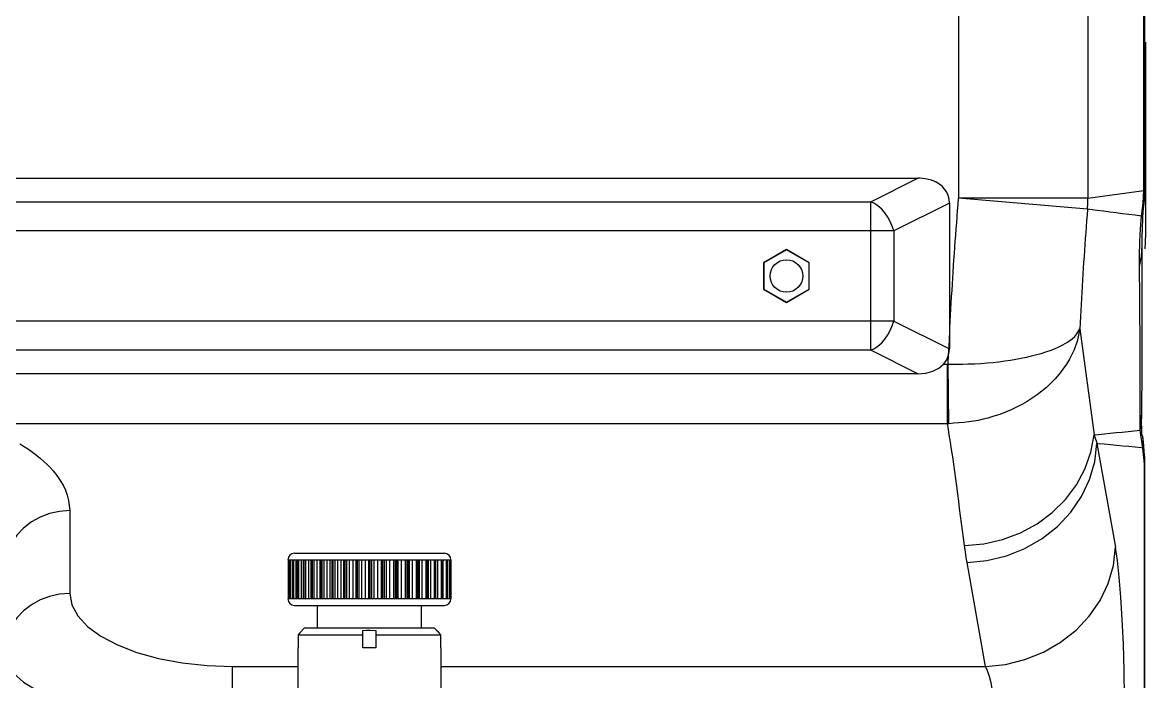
# Model space of a CAD drawing. Units: millimetres at full size. Extents: x -2744 to 2564, y -1956 to 1957.
# Drawn here: x 671.2 to 843.5, y -1492.4 to -1391.4 of the extents above; entities that cross this region are included whole.
import ezdxf

# ---------------------------------------------------------------- set-up
doc = ezdxf.new("R2010")
doc.units = ezdxf.units.MM
doc.header["$LTSCALE"] = 7
doc.layers.add('0-1_LY_1', color=7, linetype='Continuous')

msp = doc.modelspace()

# ---------------------------------------------------------------- linework, layer by layer
at = {"layer": '0-1_LY_1'}
for p, q in [((814.813, -1203.758), (814.813, -1418.336)), ((834.663, -1388.353), (834.663, -1418.336)), ((843.258, -1416.988), (843.258, -1388.353)), ((843.407, -1416.988), (843.407, -1388.353)), ((843.514, -1394.429), (843.514, -1424.411)), ((537.407, -1415.263), (808.572, -1415.263)), ((801.336, -1418.881), (808.572, -1415.263)), ((834.598, -1419.999), (814.813, -1418.336)), ((834.663, -1418.336), (814.813, -1418.336)), ((834.663, -1418.336), (843.259, -1417.145)), ((843.259, -1417.145), (843.258, -1416.988)), ((843.258, -1416.988), (843.407, -1416.988)), ((843.408, -1417.106), (843.408, -1416.941)), ((537.407, -1418.881), (801.336, -1418.881)), ((801.336, -1441.645), (801.336, -1418.881)), ((813.407, -1419.085), (804.872, -1423.353)), ((813.407, -1419.085), (813.407, -1441.44)), ((804.872, -1423.353), (537.407, -1423.353)), ((788.407, -1426.263), (784.943, -1428.263)), ((791.872, -1428.263), (788.407, -1426.263)), ((784.943, -1428.263), (784.943, -1432.263)), ((791.872, -1432.263), (791.872, -1428.263)), ((784.943, -1432.263), (788.407, -1434.263)), ((788.407, -1434.263), (791.872, -1432.263)), ((804.872, -1437.173), (813.407, -1441.44)), ((833.43, -1438.349), (835.622, -1454.609)), ((801.336, -1441.645), (537.407, -1441.645)), ((808.572, -1445.263), (801.336, -1441.645)), ((812.529, -1443.781), (813.108, -1443.781)), ((813.108, -1452.91), (813.108, -1443.781)), ((813.108, -1443.781), (813.23, -1443.781)), ((813.351, -1452.905), (813.23, -1443.781)), ((808.572, -1445.263), (537.407, -1445.263)), ((813.351, -1452.905), (813.108, -1452.91)), ((843.343, -1459.07), (843.118, -1456.637)), ((843.343, -1502.173), (843.343, -1459.07)), ((843.343, -1459.07), (843.407, -1459.07)), ((843.407, -1502.173), (843.407, -1459.07)), ((678.407, -1466.237), (678.407, -1478.932)), ((712.907, -1472.763), (735.907, -1472.763)), ((711.907, -1473.763), (736.907, -1473.763)), ((711.912, -1473.763), (711.912, -1479.763)), ((712.028, -1473.763), (712.028, -1479.763)), ((712.075, -1473.763), (712.075, -1479.763)), ((712.076, -1473.763), (712.076, -1479.763)), ((712.231, -1473.763), (712.231, -1479.763)), ((712.534, -1473.763), (712.534, -1479.763)), ((712.543, -1473.763), (712.543, -1479.763)), ((712.734, -1473.763), (712.734, -1479.763)), ((713.127, -1473.763), (713.127, -1479.763)), ((713.272, -1473.763), (713.272, -1479.763)), ((713.303, -1473.763), (713.303, -1479.763)), ((713.525, -1473.763), (713.525, -1479.763)), ((713.95, -1473.763), (713.95, -1479.763)), ((714.259, -1473.763), (714.259, -1479.763)), ((714.273, -1473.763), (714.273, -1479.763)), ((714.336, -1473.763), (714.336, -1479.763)), ((714.583, -1473.763), (714.583, -1479.763)), ((715.031, -1473.763), (715.031, -1479.763)), ((715.407, -1473.763), (715.407, -1479.763)), ((715.519, -1473.763), (715.519, -1479.763)), ((715.617, -1473.763), (715.617, -1479.763)), ((715.884, -1473.763), (715.884, -1479.763)), ((716.342, -1473.763), (716.342, -1479.763)), ((716.776, -1473.763), (716.776, -1479.763)), ((716.983, -1473.763), (716.983, -1479.763)), ((717.115, -1473.763), (717.115, -1479.763)), ((717.394, -1473.763), (717.394, -1479.763)), ((717.853, -1473.763), (717.853, -1479.763)), ((718.333, -1473.763), (718.333, -1479.763)), ((718.63, -1473.763), (718.63, -1479.763)), ((718.792, -1473.763), (718.792, -1479.763)), ((719.077, -1473.763), (719.077, -1479.763)), ((719.524, -1473.763), (719.524, -1479.763)), ((720.04, -1473.763), (720.04, -1479.763)), ((720.42, -1473.763), (720.42, -1479.763)), ((720.608, -1473.763), (720.608, -1479.763)), ((720.891, -1473.763), (720.891, -1479.763)), ((721.316, -1473.763), (721.316, -1479.763)), ((721.854, -1473.763), (721.854, -1479.763)), ((722.307, -1473.763), (722.307, -1479.763)), ((722.517, -1473.763), (722.517, -1479.763)), ((722.792, -1473.763), (722.792, -1479.763)), ((723.184, -1473.763), (723.184, -1479.763)), ((723.731, -1473.763), (723.731, -1479.763)), ((724.247, -1473.763), (724.247, -1479.763)), ((724.472, -1473.763), (724.472, -1479.763)), ((724.733, -1473.763), (724.733, -1479.763)), ((725.082, -1473.763), (725.082, -1479.763)), ((725.625, -1473.763), (725.625, -1479.763)), ((726.19, -1473.763), (726.19, -1479.763)), ((726.426, -1473.763), (726.426, -1479.763)), ((726.665, -1473.763), (726.665, -1479.763)), ((726.964, -1473.763), (726.964, -1479.763)), ((727.489, -1473.763), (727.489, -1479.763)), ((728.09, -1473.763), (728.09, -1479.763)), ((728.331, -1473.763), (728.331, -1479.763)), ((728.542, -1473.763), (728.542, -1479.763)), ((728.782, -1473.763), (728.782, -1479.763)), ((729.276, -1473.763), (729.276, -1479.763)), ((729.898, -1473.763), (729.898, -1479.763)), ((730.138, -1473.763), (730.138, -1479.763)), ((730.318, -1473.763), (730.318, -1479.763)), ((730.493, -1473.763), (730.493, -1479.763)), ((730.944, -1473.763), (730.944, -1479.763)), ((731.572, -1473.763), (731.572, -1479.763)), ((731.805, -1473.763), (731.805, -1479.763)), ((731.947, -1473.763), (731.947, -1479.763)), ((732.054, -1473.763), (732.054, -1479.763)), ((732.451, -1473.763), (732.451, -1479.763)), ((733.069, -1473.763), (733.069, -1479.763)), ((733.289, -1473.763), (733.289, -1479.763)), ((733.391, -1473.763), (733.391, -1479.763)), ((733.427, -1473.763), (733.427, -1479.763)), ((733.76, -1473.763), (733.76, -1479.763)), ((734.353, -1473.763), (734.353, -1479.763)), ((734.555, -1473.763), (734.555, -1479.763)), ((734.616, -1479.763), (734.616, -1473.763)), ((734.839, -1473.763), (734.839, -1479.763)), ((735.392, -1473.763), (735.392, -1479.763)), ((735.571, -1473.763), (735.571, -1479.763)), ((735.6, -1479.763), (735.6, -1473.763)), ((735.661, -1473.763), (735.661, -1479.763)), ((736.161, -1473.763), (736.161, -1479.763)), ((736.312, -1473.763), (736.312, -1479.763)), ((736.32, -1479.763), (736.32, -1473.763)), ((736.64, -1473.763), (736.64, -1479.763)), ((736.76, -1473.763), (736.76, -1479.763)), ((736.76, -1479.763), (736.76, -1473.763)), ((736.818, -1473.763), (736.818, -1479.763)), ((736.903, -1473.763), (736.903, -1479.763)), ((818.973, -1490.116), (816.12, -1474.212)), ((736.907, -1479.763), (711.907, -1479.763)), ((712.907, -1480.763), (735.907, -1480.763)), ((716.407, -1480.763), (716.407, -1484.263)), ((732.407, -1484.263), (732.407, -1480.763)), ((713.453, -1485.263), (713.453, -1487.263)), ((713.453, -1485.263), (723.407, -1485.263)), ((714.407, -1484.263), (714.105, -1484.566)), ((734.407, -1484.263), (714.407, -1484.263)), ((723.407, -1487.263), (723.407, -1485.263)), ((725.407, -1485.263), (725.407, -1487.263)), ((725.407, -1485.263), (735.362, -1485.263)), ((734.707, -1484.563), (734.407, -1484.263)), ((734.707, -1484.611), (734.707, -1484.563)), ((735.362, -1487.263), (735.362, -1485.263)), ((713.407, -1487.263), (713.407, -1496.763)), ((713.453, -1487.263), (713.407, -1487.263)), ((725.407, -1487.263), (723.407, -1487.263)), ((735.407, -1487.263), (735.362, -1487.263)), ((735.407, -1496.763), (735.407, -1487.263)), ((703.407, -1490.116), (713.407, -1490.116)), ((703.407, -1494.792), (703.407, -1490.116)), ((735.407, -1490.116), (818.973, -1490.116))]:
    msp.add_line(p, q, dxfattribs=at)
for points in [[(813.407, -1419.085), (813.361, -1418.491), (813.223, -1417.928), (812.995, -1417.404), (812.68, -1416.924), (812.282, -1416.496), (811.806, -1416.124), (811.258, -1415.815), (810.647, -1415.571), (809.979, -1415.397), (809.263, -1415.294), (808.921, -1415.271), (808.572, -1415.263)], [(813.23, -1443.781), (813.296, -1442.349), (813.326, -1441.72), (813.406, -1440.095), (813.431, -1439.592), (813.456, -1439.088), (813.504, -1438.144), (813.553, -1437.2), (813.602, -1436.256), (813.653, -1435.312), (813.705, -1434.368), (813.758, -1433.424), (813.813, -1432.48), (813.869, -1431.537), (813.927, -1430.593), (813.987, -1429.65), (814.049, -1428.707), (814.114, -1427.763), (814.18, -1426.82), (814.248, -1425.877), (814.317, -1424.935), (814.387, -1423.992), (814.458, -1423.049), (814.529, -1422.106), (814.601, -1421.164), (814.672, -1420.221), (814.743, -1419.278), (814.813, -1418.336)], [(834.598, -1419.999), (834.648, -1419.168), (834.663, -1418.336)], [(842.881, -1421.069), (843.166, -1419.117), (843.259, -1417.145)], [(843.259, -1417.145), (843.37, -1417.126), (843.408, -1417.106)], [(804.872, -1423.353), (804.646, -1422.62), (804.339, -1421.905), (803.959, -1421.225), (803.516, -1420.597), (803.019, -1420.036), (802.481, -1419.555), (801.916, -1419.167), (801.336, -1418.881)], [(834.598, -1419.999), (834.534, -1420.907), (834.469, -1421.815), (834.403, -1422.722), (834.337, -1423.63), (834.271, -1424.537), (834.205, -1425.445), (834.141, -1426.353), (834.077, -1427.26), (834.015, -1428.168), (833.955, -1429.076), (833.897, -1429.984), (833.841, -1430.913), (833.786, -1431.842), (833.734, -1432.772), (833.682, -1433.701), (833.632, -1434.631), (833.582, -1435.56), (833.532, -1436.49), (833.481, -1437.419), (833.43, -1438.349)], [(842.881, -1421.069), (841.924, -1420.952), (840.968, -1420.835), (839.99, -1420.713), (839.014, -1420.588), (838.037, -1420.462), (837.061, -1420.333), (836.085, -1420.202), (835.342, -1420.101), (834.598, -1419.999)], [(842.881, -1421.069), (843.152, -1420.113), (843.308, -1419.14)], [(843.009, -1425.345), (843.013, -1424.663), (843.019, -1423.98), (843.033, -1423.24), (843.055, -1422.501), (843.084, -1421.841), (843.121, -1421.182), (843.164, -1420.547), (843.217, -1419.914), (843.287, -1419.198)], [(842.592, -1428.817), (842.588, -1428.102), (842.589, -1427.306), (842.599, -1426.51), (842.617, -1425.714), (842.642, -1424.918), (842.679, -1424.001), (842.73, -1423.085), (842.777, -1422.413), (842.829, -1421.741), (842.881, -1421.069)], [(804.872, -1423.353), (804.872, -1437.173), (537.407, -1437.173)], [(842.592, -1428.817), (842.889, -1427.212), (843.007, -1425.59), (843.008, -1425.461), (843.009, -1425.332)], [(842.953, -1451.376), (842.958, -1450.385), (842.963, -1449.395), (842.967, -1448.405), (842.972, -1447.415), (842.976, -1446.499), (842.98, -1445.584), (842.983, -1444.669), (842.986, -1443.754), (842.989, -1442.839), (842.992, -1441.924), (842.994, -1441.009), (842.996, -1440.093), (842.998, -1439.178), (843, -1438.263), (843.002, -1437.27), (843.004, -1436.276), (843.005, -1435.283), (843.006, -1434.29), (843.007, -1433.296), (843.008, -1432.303), (843.009, -1431.31), (843.009, -1430.317), (843.01, -1429.323), (843.01, -1428.33), (843.01, -1427.337), (843.009, -1426.669), (843.009, -1426.001), (843.009, -1425.333)], [(843.448, -1426.075), (843.503, -1425.098), (843.514, -1424.411)], [(842.71, -1453.923), (842.709, -1452.947), (842.707, -1451.97), (842.706, -1450.994), (842.705, -1450.018), (842.704, -1449.042), (842.703, -1448.066), (842.702, -1447.09), (842.701, -1446.113), (842.699, -1445.137), (842.697, -1444.161), (842.694, -1443.185), (842.69, -1442.209), (842.686, -1441.233), (842.681, -1440.277), (842.675, -1439.322), (842.669, -1438.367), (842.662, -1437.412), (842.655, -1436.457), (842.647, -1435.502), (842.639, -1434.547), (842.631, -1433.592), (842.623, -1432.637), (842.615, -1431.682), (842.607, -1430.727), (842.6, -1429.772), (842.592, -1428.817)], [(801.336, -1441.645), (801.916, -1441.359), (802.481, -1440.971), (803.019, -1440.49), (803.516, -1439.929), (803.959, -1439.301), (804.339, -1438.621), (804.646, -1437.906), (804.872, -1437.173)], [(813.23, -1443.781), (813.986, -1443.777), (814.742, -1443.775), (815.499, -1443.769), (816.255, -1443.755), (817.24, -1443.718), (818.224, -1443.661), (819.207, -1443.585), (820.115, -1443.501), (821.02, -1443.402), (821.924, -1443.288), (822.769, -1443.165), (823.611, -1443.027), (824.45, -1442.871), (825.246, -1442.706), (826.038, -1442.523), (826.826, -1442.32), (827.521, -1442.122), (828.211, -1441.904), (828.894, -1441.666), (829.544, -1441.413), (830.182, -1441.134), (830.805, -1440.823), (831.54, -1440.392), (832.237, -1439.894), (832.64, -1439.541), (832.985, -1439.139), (833.43, -1438.349)], [(833.43, -1438.349), (833.427, -1438.37), (833.25, -1439.346), (832.996, -1440.305), (832.782, -1440.947), (832.536, -1441.578), (832.26, -1442.196), (831.837, -1443.011), (831.364, -1443.799), (830.845, -1444.557), (830.255, -1445.32), (829.622, -1446.046), (828.951, -1446.737), (828.294, -1447.345), (827.609, -1447.921), (826.898, -1448.466), (826.133, -1448.999), (825.345, -1449.498), (824.536, -1449.962), (823.715, -1450.389), (822.876, -1450.782), (822.023, -1451.141), (821.132, -1451.474), (820.23, -1451.773), (819.316, -1452.039), (818.587, -1452.227), (817.853, -1452.393), (817.114, -1452.533), (816.371, -1452.645), (815.618, -1452.728), (814.863, -1452.791), (814.107, -1452.846), (813.351, -1452.905)], [(812.529, -1443.781), (812.997, -1443.119), (813.292, -1442.368)], [(813.292, -1442.368), (813.378, -1441.913), (813.407, -1441.44)], [(808.572, -1445.263), (809.776, -1445.166), (810.861, -1444.879), (811.789, -1444.412), (812.529, -1443.781)], [(813.108, -1452.91), (664.449, -1452.91), (664.449, -1445.263)], [(815.729, -1471.564), (815.576, -1470.433), (815.425, -1469.302), (815.277, -1468.17), (815.13, -1467.038), (814.985, -1465.906), (814.839, -1464.774), (814.693, -1463.642), (814.544, -1462.51), (814.394, -1461.378), (814.24, -1460.248), (814.082, -1459.117), (813.919, -1457.988), (813.751, -1456.859), (813.576, -1455.731), (813.393, -1454.605), (813.251, -1453.757), (813.108, -1452.91)], [(842.71, -1453.923), (842.877, -1452.766), (842.95, -1451.602)], [(843.014, -1454.775), (842.967, -1454.253), (842.921, -1453.59), (842.895, -1452.925), (842.889, -1452.262), (842.889, -1451.599)], [(842.95, -1451.602), (842.952, -1451.495), (842.953, -1451.389)], [(815.729, -1471.564), (818.672, -1471.309), (821.551, -1470.66), (824.303, -1469.633), (826.868, -1468.25), (829.189, -1466.541), (831.217, -1464.543), (832.907, -1462.299), (834.222, -1459.86), (835.134, -1457.278), (835.622, -1454.609)], [(835.622, -1454.609), (836.272, -1454.546), (837.192, -1454.457), (838.111, -1454.368), (839.031, -1454.279), (839.951, -1454.19), (840.871, -1454.101), (841.791, -1454.012), (842.71, -1453.923)], [(835.622, -1454.609), (835.789, -1455.15), (835.963, -1455.689), (836.055, -1455.956)], [(843.118, -1456.637), (843.008, -1455.966), (842.899, -1455.296), (842.8, -1454.625), (842.71, -1453.923)], [(670.752, -1455.973), (671.416, -1456.39), (672.068, -1456.824), (672.708, -1457.277), (673.301, -1457.726), (673.878, -1458.195), (674.437, -1458.684), (674.933, -1459.152), (675.411, -1459.638), (675.867, -1460.145), (676.44, -1460.857), (676.958, -1461.608), (677.383, -1462.34), (677.749, -1463.103), (678.041, -1463.871), (678.242, -1464.664), (678.339, -1465.448), (678.407, -1466.237)], [(816.12, -1474.212), (819.175, -1473.905), (822.159, -1473.174), (825, -1472.037), (827.632, -1470.52), (829.992, -1468.659), (832.024, -1466.498), (833.68, -1464.088), (834.922, -1461.487), (835.72, -1458.754), (836.055, -1455.956), (838.909, -1471.86)], [(843.118, -1456.637), (842.876, -1456.613), (841.925, -1456.521), (840.974, -1456.43), (840.023, -1456.338), (839.073, -1456.246), (838.122, -1456.155), (837.171, -1456.063), (836.22, -1455.972), (836.055, -1455.956)], [(843.118, -1456.637), (843.144, -1455.708), (843.096, -1454.783)], [(843.32, -1457.204), (843.231, -1456.25), (843.143, -1455.296), (843.098, -1454.805)], [(843.343, -1459.07), (843.369, -1458.127), (843.319, -1457.188)], [(678.407, -1466.237), (676.843, -1466.349), (675.317, -1466.684), (673.868, -1467.232), (672.53, -1467.98), (671.336, -1468.91), (670.317, -1470), (669.497, -1471.221), (668.897, -1472.544), (668.531, -1473.937), (668.407, -1475.365)], [(816.12, -1474.212), (816.029, -1473.687), (815.921, -1472.981), (815.825, -1472.273), (815.729, -1471.564)], [(818.973, -1490.116), (822.029, -1489.809), (825.013, -1489.078), (827.854, -1487.941), (830.485, -1486.424), (832.845, -1484.563), (834.877, -1482.402), (836.534, -1479.992), (837.776, -1477.391), (838.574, -1474.658), (838.909, -1471.86)], [(840.333, -1499.244), (840.309, -1494.946), (840.235, -1490.737), (840.113, -1486.703), (839.946, -1482.928), (839.738, -1479.489), (839.492, -1476.458), (839.214, -1473.897), (838.909, -1471.86)], [(678.407, -1478.932), (676.843, -1479.044), (675.317, -1479.379), (673.868, -1479.927), (672.53, -1480.675), (671.336, -1481.605), (670.317, -1482.695), (669.497, -1483.916), (668.897, -1485.239), (668.531, -1486.632), (668.407, -1488.06)], [(678.407, -1478.932), (678.715, -1480.681), (679.631, -1482.388), (681.132, -1484.009), (683.182, -1485.506), (685.73, -1486.84), (688.713, -1487.98), (692.058, -1488.897), (695.682, -1489.569), (699.497, -1489.978), (703.407, -1490.116)], [(714.107, -1484.611), (713.746, -1484.971), (713.453, -1485.263)], [(723.407, -1484.611), (723.967, -1484.58), (724.527, -1484.564), (725.407, -1484.611)], [(723.407, -1485.263), (723.407, -1484.893), (723.407, -1484.611)], [(725.407, -1484.611), (725.407, -1484.971), (725.407, -1485.263)], [(735.362, -1485.263), (734.99, -1484.893), (734.707, -1484.611)], [(668.407, -1488.06), (668.735, -1489.588), (669.713, -1491.086), (671.322, -1492.528), (673.533, -1493.887), (676.303, -1495.136), (679.581, -1496.253), (683.306, -1497.216), (687.407, -1498.007)], [(820.398, -1499.244), (820.373, -1497.812), (820.299, -1496.408), (820.177, -1495.064), (820.01, -1493.805), (819.802, -1492.659), (819.556, -1491.649), (819.278, -1490.795), (818.973, -1490.116)]]:
    msp.add_lwpolyline(points, dxfattribs=at)
msp.add_lwpolyline([(784.907, -1428.242), (784.907, -1432.284), (788.407, -1434.304), (791.907, -1432.284), (791.907, -1428.242), (788.407, -1426.221)], close=True, dxfattribs=at)
msp.add_circle((788.407, -1430.263), 2.5, dxfattribs=at)
for centre, radius, start, end in [((823.408, -1417.145), 20, 354.27708, 0.11336), ((823.407, -1459.07), 20, 0, 5.35008), ((712.907, -1473.763), 1, 90, 180), ((735.907, -1473.763), 1, 0, 90), ((712.907, -1479.763), 1, 180, 270), ((735.907, -1479.763), 1, 270, 0)]:
    msp.add_arc(centre, radius, start, end, dxfattribs=at)

doc.saveas('drawing.dxf')
